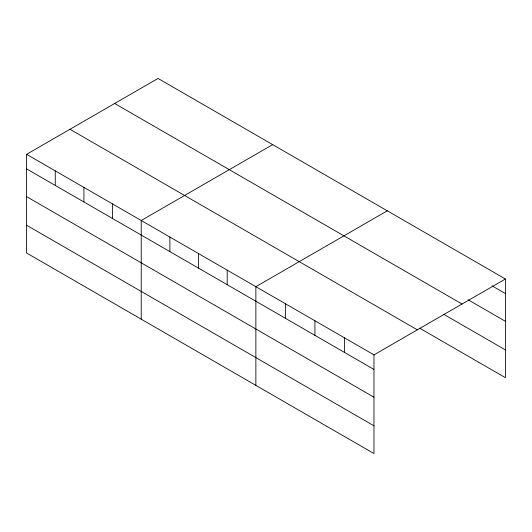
<?xml version="1.0" encoding="UTF-8"?>
<svg xmlns="http://www.w3.org/2000/svg" width="532" height="532" viewBox="0 0 532 532"><rect width="100%" height="100%" fill="white"/><g stroke="black" fill="none" stroke-linecap="round" stroke-linejoin="round"><path stroke-width="0.8" d="M26.6 154.32L373.969 354.871L373.969 453.557L26.6 253.006L26.6 154.32L158.031 78.443L505.4 278.994L505.4 377.68L419.635 328.164M272.663 144.624L141.233 220.501L141.233 319.187M387.296 210.805L255.865 286.688L255.865 385.374M373.969 354.871L505.4 278.994M492.04 285.837L505.4 293.551M468.14 299.802L505.4 321.315M114.659 103.481L462.029 304.031M443.535 314.199L505.4 349.916M69.971 129.283L417.341 329.833M26.6 168.883L373.969 369.434M26.6 196.641L373.969 397.191M26.6 225.242L373.969 425.799M344.443 337.827L344.443 352.384M314.917 320.783L314.917 335.34M285.391 303.732L285.391 318.289M227.204 270.143L227.204 284.7M198.549 253.598L198.549 268.155M169.888 237.046L169.888 251.609M112.571 203.956L112.571 218.519M83.916 187.41L83.916 201.974M55.255 170.865L55.255 185.429"/></g></svg>
